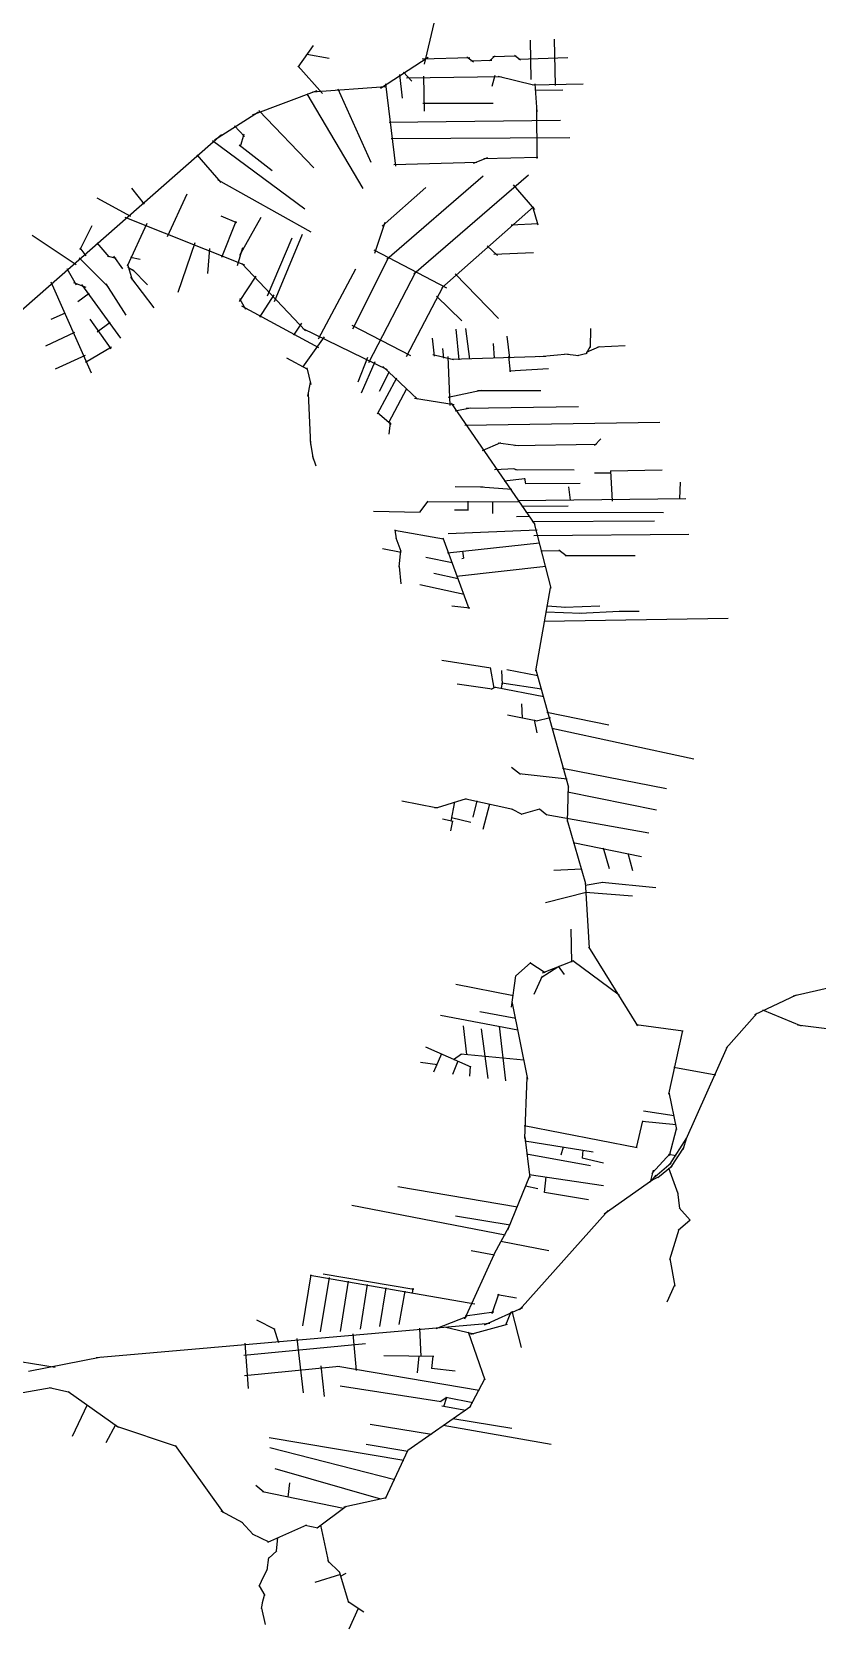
# Model space of a CAD drawing. Header units: inches. Extents: x 723419 to 759401, y 6910722 to 6968430.
# Drawn here: x 753437 to 755512, y 6960574 to 6964789 of the extents above; entities that cross this region are included whole.
import ezdxf

# ---------------------------------------------------------------- set-up
doc = ezdxf.new("R2010")
doc.units = ezdxf.units.IN
doc.header["$MEASUREMENT"] = 0

msp = doc.modelspace()

# ---------------------------------------------------------------- linework, layer by layer
for points in [[(754474.5606, 6964703.6043), (754657.0484, 6965478.7145)], [(754754.3946, 6964767.2576), (754755.9712, 6964663.0187)], [(754817.5075, 6964769.6106), (754820.0431, 6964647.7557)], [(754141.2764, 6964696.2447), (754181.3913, 6964753.1712)], [(754163.5512, 6964730.6193), (754222.5175, 6964719.9983)], [(754358.881141, 6964639.95652), (754484.6817, 6964722.4905)], [(754468.247311, 6964718.01247), (754594.2878, 6964721.5072)], [(754586.5552, 6964723.0188), (754604.0372, 6964709.5839)], [(754646.9019, 6964712.7745), (754661.1901, 6964726.2092)], [(754655.7592, 6964724.0246), (754716.6101, 6964725.8717)], [(754712.2395, 6964727.383), (754728.0407, 6964714.9559)], [(754722.9978, 6964716.6352), (754853.3403, 6964721.5924)], [(754141.2751, 6964698.2801), (754204.8993, 6964626.1813)], [(754419.7153, 6964682.755), (754441.431306, 6964659.00655)], [(754596.809, 6964712.2709), (754652.4491, 6964714.7897)], [(754178.515, 6964631.0983), (754371.51502, 6964644.63634)], [(754245.5021, 6964638.6081), (754333.0556, 6964444.5357)], [(754371.8822, 6964652.1962), (754397.9336, 6964434.3934)], [(754408.4944, 6964676.4675), (754415.7334, 6964614.0369)], [(754427.1043, 6964667.7276), (754677.6085, 6964671.0001)], [(754471.9209, 6964671.805), (754473.4687, 6964579.3343)], [(754653.735, 6964645.2245), (754661.8885, 6964674.4517)], [(754669.7546, 6964672.0757), (754762.6926, 6964649.2832)], [(754759.1882, 6964649.6236), (754894.2079, 6964652.0693)], [(754766.2166, 6964651.9676), (754771.4639, 6964577.9561)], [(754766.8053, 6964635.1193), (754840.5745, 6964636.2363)], [(754020.7325, 6964569.5491), (754191.4216, 6964634.0813)], [(754163.7895, 6964625.3989), (754311.4623, 6964374.9333)], [(754470.7581, 6964601.0011), (754656.6527, 6964600.6134)], [(753919.804662, 6964504.06161), (754036.591979, 6964577.64239)], [(754037.121146, 6964581.34656), (754182.7041, 6964429.6548)], [(754381.6337, 6964550.6698), (754834.2641, 6964555.7362)], [(754770.9289, 6964587.3068), (754771.8129, 6964454.0803)], [(752406.357, 6963172.248), (753938.060948, 6964517.71414)], [(753972.416, 6964540.4733), (753998.9069, 6964512.8813)], [(753988.1972, 6964486.134), (753998.3432, 6964519.3569)], [(754386.9904, 6964507.0161), (754858.7338, 6964510.2793)], [(753914.509, 6964501.9326), (754158.8005, 6964321.712)], [(753985.379, 6964490.6389), (754072.4612, 6964423.0666)], [(753872.9295, 6964463.8701), (753937.0023, 6964391.2757)], [(754394.1417, 6964438.1818), (754613.1703, 6964444.3887)], [(754603.8431, 6964442.2589), (754641.9517, 6964456.6355)], [(754631.9699, 6964454.7788), (754773.9501, 6964457.51)], [(753928.5146, 6964398.3875), (754174.172, 6964260.916)], [(754375.2879, 6964188.2102), (754630.1525, 6964408.1994)], [(754446.282, 6964149.5938), (754749.19, 6964410.9128)], [(754709.3568, 6964384.577), (754765.363779, 6964319.53812)], [(753608.5907, 6964350.6499), (753697.9436, 6964301.7026)], [(753700.9975, 6964376.381), (753734.4107, 6964333.6227)], [(753796.1214, 6964248.0759), (753847.5282, 6964360.5417)], [(754362.9404, 6964275.3157), (754478.1274, 6964377.8686)], [(753682.7688, 6964299.4546), (753999.3222, 6964172.8529)], [(753937.0461, 6964303.0529), (753978.4165, 6964285.5525)], [(753986.87623, 6964199.23918), (754043.6027, 6964298.9951)], [(754520.1857, 6964112.4262), (754763.1619, 6964326.9832)], [(754760.1181, 6964327.3557), (754774.114, 6964278.7704)], [(753564.9486, 6964213.5009), (753596.7231, 6964276.8361)], [(753689.7951, 6964170.635), (753741.8297, 6964283.8388)], [(753939.4654, 6964193.497), (753976.7395, 6964288.3451)], [(754343.5888, 6964204.11), (754370.6806, 6964286.2705)], [(754703.8937, 6964279.2447), (754775.3, 6964282.5624)], [(753437.9955, 6964251.7507), (753553.9618, 6964173.9999)], [(753564.1943, 6964218.2388), (753579.7044, 6964196.8762)], [(753608.8349, 6964231.76), (753640.8659, 6964194.079)], [(753823.5965, 6964101.2926), (753869.0682, 6964232.4074)], [(753902.0079, 6964149.9716), (753907.8583, 6964216.2636)], [(753980.6436, 6964171.1651), (753994.707912, 6964219.13588)], [(754059.9028, 6964091.208), (754124.9123, 6964244.3254)], [(754078.4565, 6964076.6101), (754152.0093, 6964254.1385)], [(754640.3112, 6964223.2019), (754667.7456, 6964197.902)], [(753561.9954, 6964192.195), (753639.6901, 6964114.0003)], [(753636.5067, 6964197.4873), (753659.0611, 6964191.0492)], [(753653.1856, 6964195.783), (753677.0664, 6964162.4571)], [(753689.8069, 6964175.0183), (753702.1003, 6964133.2591)], [(753698.029, 6964193.5472), (753723.0415, 6964188.1606)], [(753991.8645, 6964177.0701), (754160.643, 6963999.0319)], [(754285.1727, 6964003.8026), (754379.8407, 6964192.14)], [(754340.714, 6964212.6528), (754532.5923, 6964112.0572)], [(754657.7966, 6964201.5162), (754762.7118, 6964205.7324)], [(753529.4901, 6964163.6326), (753554.045, 6964119.9663)], [(753690.6315, 6964167.3715), (753707.6803, 6964157.4591)], [(753698.3007, 6964140.8517), (753759.3351, 6964059.4758)], [(753703.4878, 6964160.6702), (753742.7559, 6964120.6019)], [(753986.1672, 6964076.2089), (754029.9343, 6964143.4566)], [(754194.9644, 6963977.2168), (754293.6374, 6964162.906)], [(754327.9423, 6963914.8651), (754451.8431, 6964154.3914)], [(754555.991, 6964149.2076), (754670.7599, 6964031.566)], [(753487.0672, 6964128.4542), (753594.4367, 6963888.0942)], [(753547.183, 6964126.5362), (753579.596, 6964114.0249)], [(753558.9299, 6964076.363), (753588.7455, 6964098.0258)], [(753568.0549, 6964121.6298), (753671.2144, 6963978.9583)], [(753632.921671, 6964123.08996), (753685.8289, 6964040.2819)], [(754040.0546, 6964034.8233), (754077.1499, 6964093.7522)], [(754426.9612, 6963930.5005), (754524.5454, 6964116.276)], [(754506.6985, 6964090.5477), (754573.1311, 6964025.5967)], [(753488.3253, 6964029.8128), (753526.3758, 6964046.5686)], [(753985.784822, 6964084.49246), (754001.977354, 6964056.07616)], [(753991.658583, 6964064.80742), (754194.5167, 6963954.5753)], [(753590.1761, 6964029.2088), (753646.4068, 6963951.1982)], [(753609.8263, 6963996.376), (753643.9586, 6964021.3981)], [(754129.566, 6963987.205), (754150.4864, 6964018.6506)], [(754153.2644, 6964004.804), (754376.0237, 6963896.4153)], [(754282.3626, 6964013.3328), (754437.6949, 6963933.5972)], [(754583.5586, 6964004.4793), (754593.6206, 6963923.4828)], [(754913.1357, 6963954.3451), (754914.0018, 6964004.7341)], [(753473.9769, 6963959.4462), (753551.133, 6963994.9375)], [(754153.5043, 6963902.5492), (754210.1194, 6963983.0266)], [(754495.3492, 6963979.7519), (754500.1759, 6963931.3748)], [(754557.4123, 6964003.458), (754565.2883, 6963921.9405)], [(754656.5161, 6963965.3636), (754658.794, 6963926.0984)], [(754692.4299, 6963984.5178), (754699.0747, 6963926.8527)], [(753499.354, 6963898.4649), (753578.7175, 6963934.1977)], [(753579.2258, 6963915.6581), (753647.5151, 6963956.7664)], [(754110.4072, 6963927.7665), (754165.8944, 6963897.3761)], [(754299.6476, 6963863.631), (754325.0446, 6963929.2792)], [(754497.1587, 6963936.3482), (754551.7673, 6963923.2364)], [(754522.1227, 6963952.208), (754525.3399, 6963926.762)], [(754536.2782, 6963930.9409), (754541.8851, 6963801.1966)], [(754544.6935, 6963923.7904), (754795.8105, 6963932.0489)], [(754696.5617, 6963930.4513), (754701.5845, 6963890.6067)], [(754778.6682, 6963931.2143), (754853.9916, 6963937.78)], [(754844.631, 6963937.9594), (754882.3358, 6963933.7258)], [(754878.617, 6963933.7259), (754904.2149, 6963939.4278)], [(754901.7072, 6963937.9592), (754913.8143, 6963958.0028)], [(754903.0699, 6963942.2152), (754937.086, 6963957.6707)], [(754932.5197, 6963956.4833), (755004.5952, 6963959.6052)], [(754163.923, 6963901.3156), (754174.3438, 6963856.5744)], [(754308.4703, 6963834.9505), (754344.5745, 6963917.4534)], [(754355.549, 6963839.0591), (754382.282, 6963890.8591)], [(754364.7539, 6963904.0488), (754456.3092, 6963817.8019)], [(754699.7578, 6963892.5838), (754802.8145, 6963899.4269)], [(754166.9269, 6963825.8658), (754173.8555, 6963862.5495)], [(754350.1799, 6963779.0159), (754401.9108, 6963874.5323)], [(754380.3809, 6963756.0355), (754427.6835, 6963846.1226)], [(754537.3843, 6963823.4194), (754624.165, 6963841.8)], [(754614.7213, 6963841.179), (754782.4564, 6963840.5656)], [(754167.4798, 6963833.1669), (754173.1856, 6963698.4931)], [(754448.6539, 6963820.6227), (754553.1789, 6963804.1851)], [(754545.1163, 6963807.1953), (754766.027, 6963486.2665)], [(754555.56, 6963787.0219), (754596.6882, 6963795.45)], [(754585.1692, 6963794.5979), (754881.9901, 6963798.5074)], [(754350.7839, 6963782.5221), (754386.4103, 6963752.3587)], [(754381.1767, 6963725.8152), (754385.0016, 6963756.3805)], [(754581.6254, 6963749.4215), (755096.3495, 6963757.4546)], [(754924.2283, 6963695.4914), (754940.3955, 6963713.5629)], [(754172.3283, 6963706.2263), (754180.9052, 6963659.7847)], [(754178.7556, 6963667.4304), (754187.8392, 6963642.2048)], [(754627.7298, 6963682.6378), (754676.214, 6963703.1088)], [(754669.4466, 6963703.0129), (754721.9618, 6963695.1822)], [(754713.5285, 6963695.6011), (754929.163, 6963698.6382)], [(754660.1429, 6963632.2652), (754712.2557, 6963634.3377)], [(754708.5269, 6963634.4616), (754720.2431, 6963631.1695)], [(754715.2394, 6963631.7792), (754869.8862, 6963631.3188)], [(754965.9123, 6963628.3504), (755103.1356, 6963630.8418)], [(754966.7031, 6963628.7755), (754970.6534, 6963548.1669)], [(754555.9697, 6963587.2643), (754629.8566, 6963586.0363)], [(754623.1494, 6963586.3527), (754705.7036, 6963580.2719)], [(754685.2121, 6963602.2318), (754739.7713, 6963608.3029)], [(754739.1276, 6963608.9279), (754741.2402, 6963594.4351)], [(754740.3993, 6963594.9988), (754886.4477, 6963596.0282)], [(754855.3242, 6963586.2454), (754860.1265, 6963550.9839)], [(754924.1785, 6963623.1633), (754968.0946, 6963623.1631)], [(755149.4672, 6963554.2648), (755150.8513, 6963598.428)], [(754462.8533, 6963519.1199), (754484.1663, 6963548.4498)], [(754482.5418, 6963547.7497), (754724.7762, 6963547.037)], [(754590.1447, 6963524.2644), (754590.1451, 6963548.5495)], [(754655.2822, 6963515.7269), (754655.2826, 6963547.7816)], [(754721.3957, 6963550.1221), (755165.0374, 6963555.0407)], [(754340.4118, 6963521.7405), (754463.624, 6963519.7121)], [(754554.0389, 6963525.421), (754591.3021, 6963525.4209)], [(754718.2942, 6963507.7977), (754751.1952, 6963508.572)], [(754731.638, 6963535.1785), (754854.7231, 6963535.5879)], [(754742.7077, 6963519.0842), (755106.0131, 6963518.6413)], [(754395.5597, 6963471.7511), (754525.1791, 6963449.0976)], [(754395.9589, 6963472.5322), (754399.5747, 6963448.6055)], [(754537.7319, 6963462.5608), (754772.893583, 6963472.18706)], [(754759.5985, 6963494.2943), (755082.6064, 6963496.297)], [(754763.791898, 6963457.65611), (755173.1152, 6963461.0013)], [(754764.7731, 6963489.0594), (754808.1719, 6963317.9606)], [(754363.9872, 6963422.949), (754412.7276, 6963413.3259)], [(754398.8825, 6963451.6025), (754412.5387, 6963416.1777)], [(754407.9657, 6963374.4886), (754412.2116, 6963418.1219)], [(754523.2076, 6963451.5598), (754591.7114, 6963264.9184)], [(754535.8989, 6963411.4547), (754778.9064, 6963437.949)], [(754575.1588, 6963416.213), (754577.7234, 6963397.3095)], [(754781.9263, 6963417.4548), (754833.2127, 6963418.2924)], [(754829.6496, 6963419.6386), (754849.3215, 6963404.7143)], [(754408.0048, 6963375.7817), (754412.1548, 6963329.6445)], [(754477.9698, 6963400.2948), (754548.2318, 6963386.4011)], [(754559.2166, 6963349.7653), (754795.0217, 6963376.5683)], [(754573.0974, 6963396.7145), (754577.9526, 6963397.9046)], [(754846.407, 6963405.0105), (755031.585, 6963405.0098)], [(754499.164, 6963358.3845), (754563.5639, 6963343.6896)], [(754462.1684, 6963327.6369), (754579.8195, 6963302.2762)], [(754768.8156, 6963100.134), (754807.9282, 6963319.5784)], [(754547.406, 6963272.0549), (754594.9673, 6963266.5039)], [(754795.651, 6963255.398), (754888.511, 6963252.3356)], [(754798.6184, 6963271.3106), (754848.5742, 6963267.9305)], [(754844.5415, 6963268.0606), (754938.0636, 6963271.9488)], [(754885.6729, 6963252.3086), (754989.7608, 6963257.8618)], [(754989.3984, 6963257.851), (755041.8626, 6963257.8959)], [(754791.1647, 6963231.2493), (755277.2562, 6963238.7867)], [(754520.4583, 6963128.2135), (754649.8032, 6963107.528)], [(754648.558, 6963108.6167), (754658.0521, 6963053.8715)], [(754678.3996, 6963100.8164), (754680.19507, 6963063.99096)], [(754692.0616, 6963102.9147), (754773.8222, 6963087.4567)], [(754768.8091, 6963101.9973), (754855.0804, 6962791.8108)], [(754561.3345, 6963064.9586), (754653.3583, 6963052.4591)], [(754651.3429, 6963051.704), (754663.4344, 6963057.1155)], [(754661.9745, 6963056.8659), (754789.6797, 6963032.2691)], [(754677.9898, 6963053.4537), (754680.980178, 6963070.46174)], [(754679.3943, 6963067.9064), (754783.5559, 6963051.9885)], [(754730.7714, 6963012.7154), (754732.8203, 6962974.9839)], [(754694.3842, 6962983.076), (754773.7736, 6962967.6014)], [(754764.8076, 6962970.3705), (754771.8171, 6962935.8382)], [(754770.0242, 6962967.4385), (754807.5185, 6962976.7229)], [(754798.428, 6962990.0918), (754961.7639, 6962957.036)], [(754810.8335, 6962947.8644), (755186.2297, 6962867.1209)], [(754704.3575, 6962844.8927), (754728.7585, 6962826.8322)], [(754724.541, 6962828.0363), (754851.3662, 6962813.8884)], [(754839.0153, 6962842.7851), (755114.0506, 6962788.8263)], [(754852.473, 6962701.2677), (754854.8983, 6962793.5553)], [(754415.0511, 6962755.6674), (754504.5133, 6962738.0569)], [(754509.2722, 6962738.3949), (754585.973, 6962761.9707)], [(754545.0103, 6962702.5896), (754554.9978, 6962753.7838)], [(754583.852, 6962761.6941), (754708.3396, 6962733.6969)], [(754603.7263, 6962712.8544), (754613.5474, 6962755.6994)], [(754629.8834, 6962681.4662), (754647.8472, 6962748.0187)], [(754852.8683, 6962779.4961), (755087.5401, 6962732.5379)], [(754501.6127, 6962738.4809), (754510.1758, 6962738.4809)], [(754522.3914, 6962708.1866), (754550.8434, 6962702.2708)], [(754544.3254, 6962677.0158), (754549.6603, 6962703.5066)], [(754545.7047, 6962711.7945), (754597.3202, 6962700.0355)], [(754704.719, 6962734.6346), (754731.9436, 6962720.8842)], [(754730.5311, 6962720.9974), (754779.917, 6962734.688)], [(754778.7614, 6962734.9762), (754797.9561, 6962719.1569)], [(754796.5459, 6962719.9497), (755067.5987, 6962671.6504)], [(754852.0553, 6962704.4639), (754899.9724, 6962537.7937)], [(754867.7673, 6962645.7364), (755048.0231, 6962609.162)], [(754946.785, 6962631.5386), (754962.8527, 6962576.8817)], [(755012.0233, 6962617.4996), (755024.5378, 6962571.9522)], [(754816.5028, 6962572.6431), (754890.8961, 6962576.4471)], [(754899.3279, 6962541.8244), (754909.64, 6962366.0531)], [(754899.3834, 6962533.4279), (754946.4262, 6962540.9305)], [(754944.2832, 6962540.8468), (755086.4681, 6962526.6391)], [(754794.3248, 6962487.2952), (754902.218, 6962514.8314)], [(754900.0132, 6962514.5777), (755024.4203, 6962504.4226)], [(754861.6494, 6962416.3498), (754862.8288, 6962329.4691)], [(754908.1118, 6962370.3196), (755037.9186, 6962161.3074)], [(754715.4694, 6962292.6199), (754755.3891, 6962328.3358)], [(754753.4449, 6962328.2944), (754793.5838, 6962302.3763)], [(754786.790903, 6962301.41123), (754869.2943, 6962333.8178)], [(754828.0769, 6962318.6738), (754843.518, 6962296.6853)], [(754866.8917, 6962334.2181), (754988.9067, 6962242.7345)], [(754704.6738, 6962210.3584), (754716.0687, 6962293.5417)], [(754764.76, 6962244.5136), (754786.1846, 6962293.1337)], [(754783.3412, 6962288.7718), (754826.8157, 6962317.5283)], [(754557.5822, 6962271.6556), (754709.739, 6962241.5014)], [(755348.071342, 6962191.01435), (755457.609061, 6962243.19029)], [(755448.93071, 6962240.43862), (755584.093861, 6962270.82828)], [(754621.2261, 6962198.666), (754715.9115, 6962181.2535)], [(754705.4508, 6962225.5461), (754746.5334, 6962020.0777)], [(755271.73387, 6962101.64344), (755353.574686, 6962194.9302)], [(755367.70858, 6962202.99676), (755469.943784, 6962161.29835)], [(754516.8992, 6962189.268), (754721.2489, 6962150.5475)], [(754576.9251, 6962161.3258), (754586.027, 6962085.1578)], [(754624.9417, 6962152.7594), (754641.751, 6962021.774)], [(754672.128, 6962160.4631), (754688.8006, 6962016.1081)], [(755034.185, 6962164.5931), (755157.9829, 6962147.6998)], [(755460.340171, 6962163.91644), (755642.452463, 6962141.18997)], [(755120.2818, 6961980.4161), (755157.6283, 6962148.374)], [(754463.7921, 6962064.9053), (754508.7725, 6962058.9119)], [(754477.5553, 6962105.7517), (754597.416, 6962052.9211)], [(754499.0947, 6962039.8425), (754520.9042, 6962087.7883)], [(754549.4864, 6962033.4298), (754563.3238, 6962068.8198)], [(754551.3406, 6962072.2872), (754572.3603, 6962087.3265)], [(754570.9235, 6962087.0941), (754737.2479, 6962071.1026)], [(755166.378869, 6961861.37452), (755274.997733, 6962106.80591)], [(754594.2871, 6962028.3048), (754596.3111, 6962054.7153)], [(754740.2373, 6961863.402), (754746.1512, 6962025.0342)], [(755133.184, 6962051.84704), (755244.4642, 6962031.79564)], [(755120.2638, 6961985.4975), (755140.9665, 6961886.8951)], [(754738.1561, 6961897.6256), (755036.5091, 6961839.6887)], [(755035.04, 6961838.6229), (755051.8329, 6961910.2431)], [(755049.6977, 6961909.2047), (755140.0873, 6961900.0135)], [(755053.4143, 6961936.2994), (755134.6056, 6961924.1035)], [(754739.7436, 6961857.2726), (754920.4967, 6961827.661)], [(754739.9865, 6961867.5242), (754753.3668, 6961760.0071)], [(755122.030277, 6961818.59247), (755140.899, 6961888.8935)], [(755122.94271, 6961794.56212), (755168.341263, 6961865.18347)], [(755158.171478, 6961833.97951), (755168.101803, 6961865.62513)], [(754744.0723, 6961822.4392), (754913.6456, 6961791.6284)], [(754835.6196, 6961820.2812), (754841.9939, 6961841.315)], [(754891.4692, 6961812.2646), (754947.799, 6961798.9184)], [(754892.3947, 6961810.9432), (754894.3787, 6961832.7458)], [(755075.703635, 6961770.37768), (755124.879905, 6961824.37935)], [(755119.641144, 6961821.83934), (755139.981911, 6961817.91605)], [(755125.694382, 6961786.90682), (755161.217529, 6961840.36627)], [(755071.785861, 6961747.46482), (755080.199628, 6961779.84989)], [(755083.108066, 6961762.14089), (755126.965487, 6961799.03446)], [(755090.941625, 6961759.84158), (755129.33241, 6961791.3095)], [(755119.622623, 6961785.30031), (755144.2595, 6961717.8615)], [(754404.4685, 6961736.5356), (754720.558, 6961682.8987)], [(754694.6008, 6961621.9919), (754752.9897, 6961764.6917)], [(754741.4812, 6961737.9979), (754774.216, 6961730.6741)], [(754751.5781, 6961768.3522), (754947.8551, 6961738.5131)], [(754792.0409, 6961720.4082), (754796.6373, 6961762.1015)], [(754949.966379, 6961664.04863), (755078.41986, 6961754.85469)], [(755073.563924, 6961751.76), (755093.317916, 6961761.54778)], [(755075.345175, 6961751.71717), (755087.133268, 6961766.07878)], [(754282.4347, 6961686.7153), (754687.8065, 6961608.3272)], [(754791.5139, 6961721.7095), (754908.4831, 6961702.1145)], [(755143.4863, 6961722.2409), (755148.8999, 6961678.4469)], [(754556.559, 6961658.3202), (754700.8196, 6961635.0422)], [(754725.774771, 6961409.91142), (754959.703066, 6961672.93865)], [(755145.3357, 6961621.045), (755176.8997, 6961647.8247)], [(755147.9688, 6961680.2355), (755176.9344, 6961647.3097)], [(754659.8959, 6961559.3333), (754698.3379, 6961630.2009)], [(755123.0436, 6961543.1406), (755147.5894, 6961623.8938)], [(754581.035713, 6961385.99035), (754663.2431, 6961566.5056)], [(754597.8363, 6961566.9178), (754659.7437, 6961555.9869)], [(754676.8106, 6961591.8136), (754803.0961, 6961566.8152)], [(755123.43, 6961545.6285), (755136.2088, 6961472.8958)], [(754152.9813, 6961368.2808), (754175.1038, 6961502.4825)], [(754172.9969, 6961501.6407), (754608.1113, 6961425.8865)], [(754199.5826, 6961351.6862), (754224.1758, 6961495.5828)], [(754207.4313, 6961505.6653), (754446.1852, 6961465.0146)], [(754253.1132, 6961352.6884), (754273.9033, 6961485.9447)], [(754305.3377, 6961359.275), (754324.353, 6961476.8243)], [(755116.2815, 6961431.2775), (755136.2239, 6961476.0835)], [(754356.5482, 6961366.3683), (754373.7886, 6961468.2106)], [(754407.5052, 6961371.4349), (754423.4078, 6961459.4648)], [(754443.2252, 6961453.88), (754445.1632, 6961467.0573)], [(754653.920916, 6961400.09665), (754671.485416, 6961452.85695)], [(754667.450525, 6961450.53634), (754718.195987, 6961442.08213)], [(754505.176624, 6961360.89091), (754586.719758, 6961392.82078)], [(754582.186483, 6961394.58831), (754658.274452, 6961404.62282)], [(754633.611393, 6961370.89632), (754734.558956, 6961416.1556)], [(754689.629749, 6961370.45927), (754703.732069, 6961404.97424)], [(754705.309084, 6961406.96839), (754730.031705, 6961310.76916)], [(753607.221394, 6961283.8441), (754646.999336, 6961374.49466)], [(754030.859418, 6961383.31356), (754078.891418, 6961359.13876)], [(754076.787918, 6961361.76646), (754089.058518, 6961323.40246)], [(754461.875961, 6961361.78092), (754465.0239, 6961286.8846)], [(754527.67404, 6961365.31715), (754605.492081, 6961346.48798)], [(754589.7758, 6961352.36174), (754634.1317, 6961224.809)], [(754597.17292, 6961346.16468), (754694.392259, 6961372.68178)], [(753997.672126, 6961290.5968), (754318.744644, 6961321.55311)], [(754000.053381, 6961321.94999), (754009.178037, 6961201.96055)], [(754137.769282, 6961334.65001), (754154.064967, 6961190.61128)], [(754285.803953, 6961346.95316), (754294.087267, 6961249.75149)], [(753345.6987, 6961283.143), (753498.514652, 6961258.61086)], [(753428.785576, 6961248.0601), (753621.462363, 6961285.93955)], [(754367.0824, 6961289.6627), (754499.5187, 6961287.2505)], [(754456.5479, 6961243.8879), (754460.4814, 6961288.9637)], [(754494.0677, 6961254.8736), (754497.3965, 6961287.7306)], [(753999.5509, 6961236.4588), (754249.7286, 6961260.8317)], [(754201.088992, 6961262.31716), (754209.657892, 6961181.24626)], [(754245.4202, 6961261.0039), (754619.4077, 6961197.8977)], [(754493.0898, 6961255.973), (754555.5213, 6961248.5144)], [(754594.7788, 6961152.7076), (754634.289, 6961227.9585)], [(753302.2858, 6961172.5597), (753488.2363, 6961204.5731)], [(753482.9865, 6961204.8229), (753537.4857, 6961192.3316)], [(753533.2905, 6961194.152), (753666.0565, 6961099.8954)], [(754252.0875, 6961209.1406), (754518.8429, 6961168.2079)], [(753544.7996, 6961076.3491), (753584.4391, 6961159.7717)], [(754430.7175, 6961039.3002), (754596.9848, 6961155.5687)], [(754516.070935, 6961168.055131), (754534.189893, 6961179.080416)], [(754520.9478, 6961156.2799), (754583.6412, 6961145.0026)], [(754525.6034, 6961154.8387), (754533.744106, 6961178.880452)], [(754530.8799, 6961178.8857), (754602.3017, 6961164.9998)], [(753633.197, 6961059.6451), (753658.7603, 6961106.8359)], [(753660.7119, 6961102.4252), (753818.4165, 6961049.7368)], [(754330.9235, 6961108.0062), (754493.335, 6961081.1351)], [(754524.0709, 6961105.2269), (754809.2235, 6961055.2179)], [(754549.5006, 6961123.0247), (754705.8425, 6961097.0232)], [(754064.1704, 6961072.4576), (754420.5949, 6961012.4792)], [(754320.8219, 6961055.1253), (754431.068, 6961036.1362)], [(753816.1756, 6961051.6554), (753942.5473, 6960874.4367)], [(754065.6862, 6961045.9112), (754396.5016, 6960961.9955)], [(754371.9809, 6960911.7537), (754431.4012, 6961040.0039)], [(754079.4602, 6960991.021), (754358.2058, 6960910.0255)], [(754028.972, 6960946.1884), (754050.5624, 6960928.5755)], [(754046.5969, 6960930.1167), (754261.1323, 6960885.382)], [(754114.1849, 6960914.8947), (754119.014, 6960952.5576)], [(754191.1552, 6960833.5504), (754267.9298, 6960891.2282)], [(754261.4633, 6960888.9806), (754374.0866, 6960914.0597)], [(753937.0018, 6960878.7849), (753993.8098, 6960847.7047)], [(753990.8521, 6960850.0558), (754021.8374, 6960816.4639)], [(754019.7904, 6960818.0429), (754063.1243, 6960796.4481)], [(754060.6613, 6960796.1128), (754163.5937, 6960841.8521)], [(754084.1053, 6960772.2104), (754087.2388, 6960808.0216)], [(754159.6515, 6960840.539), (754192.9391, 6960833.9207)], [(754199.7899, 6960840.9935), (754221.3976, 6960741.8562)], [(754063.4763, 6960753.5681), (754084.7389, 6960773.3008)], [(754049.0989, 6960704.1132), (754059.5749, 6960724.2396)], [(754058.9638, 6960722.1181), (754063.8485, 6960754.9867)], [(754218.7905, 6960747.4333), (754250.9246, 6960715.299)], [(754249.7368, 6960718.468), (754274.2892, 6960636.2481)], [(754038.1838, 6960679.5989), (754049.822, 6960705.6098)], [(754038.2496, 6960680.6207), (754052.4663, 6960654.8239)], [(754185.7976, 6960689.7856), (754253.5791, 6960710.9949)], [(754252.8999, 6960706.0287), (754268.0414, 6960713.7017)], [(754043.7725, 6960620.0639), (754047.2935, 6960638.8236)], [(754046.7325, 6960636.3312), (754052.3456, 6960655.7927)], [(754272.9966, 6960638.5557), (754314.0675, 6960611.2291)], [(754043.8995, 6960621.7141), (754054.0611, 6960578.0468)], [(754275.62, 6960566.4227), (754299.9766, 6960621.3809)]]:
    msp.add_lwpolyline(points)

doc.saveas('drawing.dxf')
